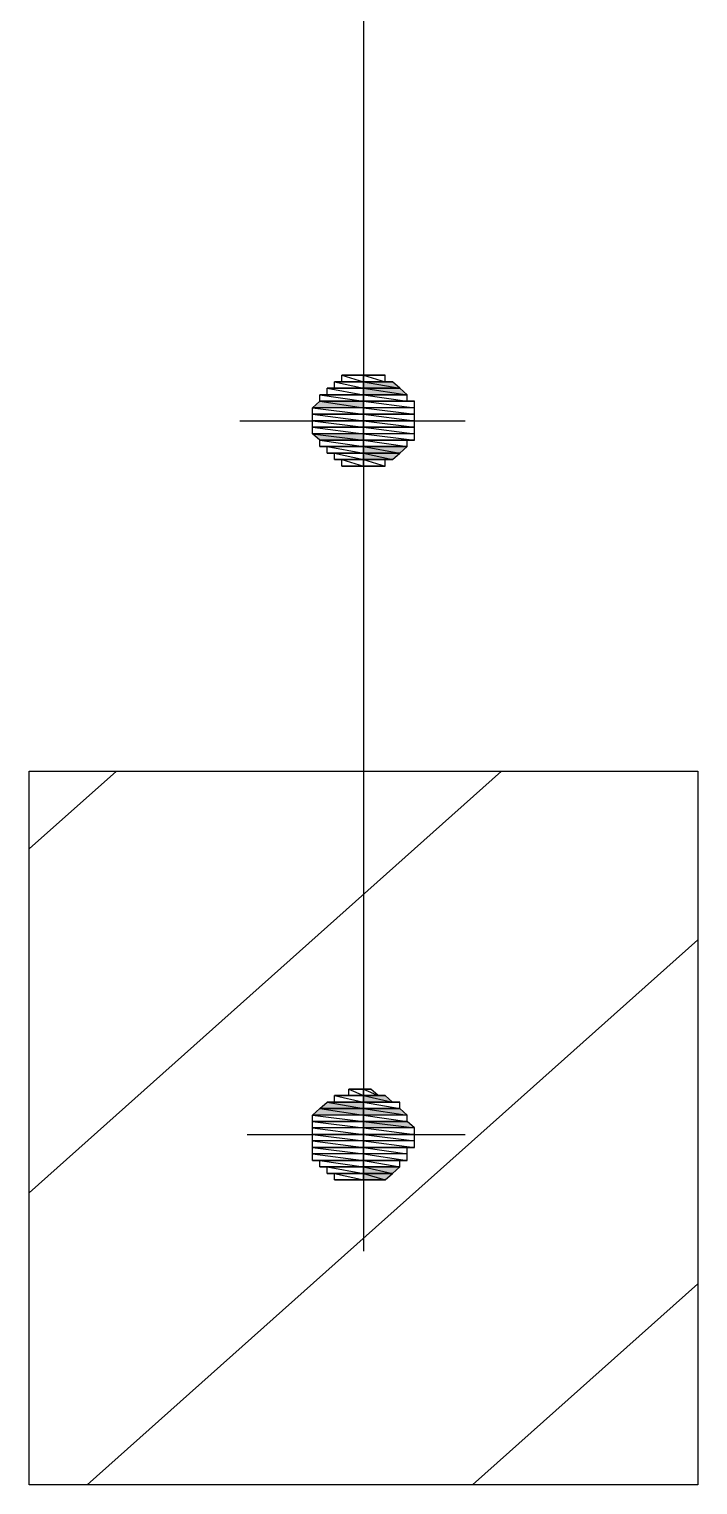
# Model space of a CAD drawing. Header units: millimetres. Extents: x -232 to 609, y -265 to 329.
# Drawn here: x 334.08 to 337.83, y -242.1 to -233.94 of the extents above; entities that cross this region are included whole.
import ezdxf

# ---------------------------------------------------------------- set-up
doc = ezdxf.new("R2010")
doc.units = ezdxf.units.MM

# ---------------------------------------------------------------- blocks, each defined once
blk = doc.blocks.new('0_TCM_4503_AIVD_AD_NOTE_BLOCK-43780186-28090')
at = {"linetype": 'Continuous'}
for points in [[(335.9574, -235.9145), (336.1611, -235.9509), (336.1204, -235.9145)], [(335.9574, -235.9509), (336.1611, -235.9509), (335.9574, -235.9145)], [(335.9574, -235.9509), (336.2019, -235.9873), (336.1611, -235.9509)], [(335.9574, -235.9873), (336.2019, -235.9873), (335.9574, -235.9509)], [(335.6722, -236.0601), (335.9574, -236.0601), (335.7129, -236.0237)], [(335.7129, -236.0237), (335.9574, -236.0601), (335.9574, -236.0237)], [(335.6722, -236.2057), (335.9574, -236.242), (335.9574, -236.2057)], [(335.7129, -236.242), (335.9574, -236.242), (335.6722, -236.2057)], [(335.9574, -236.2784), (336.1611, -236.3148), (336.2019, -236.2784)], [(335.9574, -236.3148), (336.1611, -236.3148), (335.9574, -236.2784)], [(335.9574, -236.3148), (336.1204, -236.3512), (336.1611, -236.3148)], [(335.9574, -236.3512), (336.1204, -236.3512), (335.9574, -236.3148)], [(335.9574, -239.9173), (336.1204, -239.9537), (336.0796, -239.9173)], [(335.9574, -239.9537), (336.1204, -239.9537), (335.9574, -239.9173)], [(335.6722, -240.0265), (335.9574, -240.0265), (335.7129, -239.9901)], [(335.7129, -239.9901), (335.9574, -239.9901), (335.7537, -239.9537)], [(335.7129, -239.9901), (335.9574, -240.0265), (335.9574, -239.9901)], [(335.7537, -239.9537), (335.9574, -239.9901), (335.9574, -239.9537)], [(335.9574, -239.9901), (336.2019, -240.0265), (336.1611, -239.9901)], [(335.9574, -240.0265), (336.2019, -240.0265), (335.9574, -239.9901)], [(335.9574, -240.0629), (336.2426, -240.0993), (336.2019, -240.0629)], [(335.9574, -240.0993), (336.2426, -240.0993), (335.9574, -240.0629)], [(335.9574, -240.3176), (336.1204, -240.354), (336.1611, -240.3176)], [(335.9574, -240.354), (336.1204, -240.354), (335.9574, -240.3176)], [(335.9574, -240.354), (336.0796, -240.3904), (336.1204, -240.354)], [(335.9574, -240.3904), (336.0796, -240.3904), (335.9574, -240.354)]]:
    blk.add_hatch(color=7, dxfattribs=at).paths.add_polyline_path(points)
at = {"color": 7, "linetype": 'Continuous'}
for p, q in [((335.9574, -227.4723), (335.9574, -240.7907)), ((335.8352, -235.9145), (335.7944, -235.9145)), ((335.7944, -235.9145), (335.9574, -235.9145)), ((335.9574, -235.9145), (335.7944, -235.9145)), ((335.7944, -235.9145), (335.9574, -235.9509)), ((335.7944, -235.9145), (335.9574, -235.9509)), ((335.7944, -235.9509), (335.7944, -235.9145)), ((335.9574, -235.8782), (335.8352, -235.8782)), ((335.8352, -235.8782), (335.8759, -235.8782)), ((335.9574, -235.8782), (335.8352, -235.8782)), ((335.8352, -235.8782), (335.9574, -235.9145)), ((335.8352, -235.8782), (335.9574, -235.9145)), ((335.8352, -235.9145), (335.8352, -235.8782)), ((335.9574, -235.9145), (335.8352, -235.9145)), ((335.9574, -235.9145), (335.8352, -235.9145)), ((335.8352, -235.9145), (335.9574, -235.9145)), ((335.9574, -235.9145), (335.8352, -235.9145)), ((335.9167, -235.8782), (335.8759, -235.8782)), ((335.8759, -235.8782), (335.9574, -235.8782)), ((335.9574, -235.8782), (335.8759, -235.8782)), ((335.8759, -235.8782), (335.9574, -235.8782)), ((335.8759, -235.8782), (335.9574, -235.8782)), ((335.9167, -235.8782), (335.9574, -235.8782)), ((335.9574, -235.8782), (335.9167, -235.8782)), ((335.9167, -235.8782), (335.9574, -235.8782)), ((335.9574, -235.8782), (335.9167, -235.8782)), ((335.9574, -235.8782), (335.9167, -235.8782)), ((335.9167, -235.8782), (335.9574, -235.8782)), ((335.9574, -235.8782), (335.9167, -235.8782)), ((335.9167, -235.8782), (335.9574, -235.8782)), ((335.9574, -235.8782), (335.9167, -235.8782)), ((335.9574, -235.8782), (335.9982, -235.8782)), ((335.9982, -235.8782), (335.9574, -235.8782)), ((336.0389, -235.8782), (335.9574, -235.8782)), ((335.9574, -235.8782), (336.0389, -235.8782)), ((335.9574, -235.8782), (336.0389, -235.8782)), ((336.0389, -235.8782), (335.9574, -235.8782)), ((336.0389, -235.8782), (335.9574, -235.8782)), ((335.9574, -235.8782), (336.0389, -235.8782)), ((336.0389, -235.8782), (335.9574, -235.8782)), ((335.9574, -235.8782), (335.9982, -235.8782)), ((336.0796, -235.8782), (335.9574, -235.8782)), ((335.9574, -235.8782), (336.0796, -235.8782)), ((336.0796, -235.8782), (335.9574, -235.8782)), ((335.9574, -235.8782), (336.0389, -235.8782)), ((336.0796, -235.8782), (335.9574, -235.8782)), ((335.9574, -235.8782), (336.0796, -235.9145)), ((335.9574, -235.8782), (336.0796, -235.9145)), ((335.9574, -235.9145), (335.9574, -235.8782)), ((335.9574, -235.9145), (335.9574, -235.8782)), ((336.0796, -235.9145), (335.9574, -235.9145)), ((336.1204, -235.9145), (335.9574, -235.9145)), ((335.9574, -235.9145), (336.1204, -235.9145)), ((336.1204, -235.9145), (335.9574, -235.9145)), ((335.9574, -235.9145), (336.0796, -235.9145)), ((336.1204, -235.9145), (335.9574, -235.9145)), ((335.9574, -235.9145), (336.1611, -235.9509)), ((335.9574, -235.9145), (336.1611, -235.9509)), ((335.9574, -235.9509), (335.9574, -235.9145)), ((335.9574, -235.9509), (335.9574, -235.9145)), ((335.9982, -235.8782), (336.0389, -235.8782)), ((336.0389, -235.8782), (336.0796, -235.8782)), ((336.0796, -235.9145), (336.0796, -235.8782)), ((336.0796, -235.9145), (336.1204, -235.9145)), ((336.1611, -235.9509), (336.1204, -235.9145)), ((335.7537, -235.9873), (335.7129, -235.9873)), ((335.7129, -235.9873), (335.9574, -235.9873)), ((335.9574, -235.9873), (335.7129, -235.9873)), ((335.7129, -235.9873), (335.9574, -236.0237)), ((335.7129, -235.9873), (335.9574, -236.0237)), ((335.7129, -236.0237), (335.7129, -235.9873)), ((335.7944, -235.9509), (335.7537, -235.9509)), ((335.7537, -235.9509), (335.9574, -235.9509)), ((335.9574, -235.9509), (335.7537, -235.9509)), ((335.7537, -235.9509), (335.9574, -235.9873)), ((335.7537, -235.9509), (335.9574, -235.9873)), ((335.7537, -235.9873), (335.7537, -235.9509)), ((335.9574, -235.9873), (335.7537, -235.9873)), ((335.9574, -235.9873), (335.7537, -235.9873)), ((335.7537, -235.9873), (335.9574, -235.9873)), ((335.9574, -235.9873), (335.7537, -235.9873)), ((335.9574, -235.9509), (335.7944, -235.9509)), ((335.9574, -235.9509), (335.7944, -235.9509)), ((335.7944, -235.9509), (335.9574, -235.9509)), ((335.9574, -235.9509), (335.7944, -235.9509)), ((336.1611, -235.9509), (335.9574, -235.9509)), ((336.1611, -235.9509), (335.9574, -235.9509)), ((335.9574, -235.9509), (336.1611, -235.9509)), ((335.9574, -235.9509), (336.1611, -235.9509)), ((336.1611, -235.9509), (335.9574, -235.9509)), ((336.1611, -235.9509), (335.9574, -235.9509)), ((335.9574, -235.9509), (336.2019, -235.9873)), ((335.9574, -235.9509), (336.2019, -235.9873)), ((335.9574, -235.9873), (335.9574, -235.9509)), ((335.9574, -235.9873), (335.9574, -235.9509)), ((336.2019, -235.9873), (335.9574, -235.9873)), ((336.2019, -235.9873), (335.9574, -235.9873)), ((335.9574, -235.9873), (336.2019, -235.9873)), ((335.9574, -235.9873), (336.2019, -235.9873)), ((336.2019, -235.9873), (335.9574, -235.9873)), ((336.2019, -235.9873), (335.9574, -235.9873)), ((335.9574, -235.9873), (336.2019, -236.0237)), ((335.9574, -235.9873), (336.2019, -236.0237)), ((335.9574, -236.0237), (335.9574, -235.9873)), ((335.9574, -236.0237), (335.9574, -235.9873)), ((336.2019, -235.9873), (336.1611, -235.9509)), ((336.2019, -236.0237), (336.2019, -235.9873)), ((335.6722, -236.0601), (335.7129, -236.0237)), ((335.9574, -236.0601), (335.6722, -236.0601)), ((335.9574, -236.0601), (335.6722, -236.0601)), ((335.6722, -236.0601), (335.9574, -236.0965)), ((335.6722, -236.0601), (335.9574, -236.0965)), ((335.6722, -236.0965), (335.6722, -236.0601)), ((335.9574, -236.0237), (335.7129, -236.0237)), ((335.9574, -236.0237), (335.7129, -236.0237)), ((335.7129, -236.0237), (335.9574, -236.0237)), ((335.7129, -236.0237), (335.9574, -236.0237)), ((335.9574, -236.0237), (335.7129, -236.0237)), ((335.9574, -236.0237), (335.7129, -236.0237)), ((335.7129, -236.0237), (335.9574, -236.0601)), ((335.7129, -236.0237), (335.9574, -236.0601)), ((336.2019, -236.0237), (335.9574, -236.0237)), ((336.2426, -236.0237), (335.9574, -236.0237)), ((335.9574, -236.0237), (336.2426, -236.0237)), ((336.2426, -236.0237), (335.9574, -236.0237)), ((335.9574, -236.0237), (336.2019, -236.0237)), ((336.2426, -236.0237), (335.9574, -236.0237)), ((335.9574, -236.0237), (336.2426, -236.0601)), ((335.9574, -236.0237), (336.2426, -236.0601)), ((335.9574, -236.0601), (335.9574, -236.0237)), ((335.9574, -236.0601), (335.9574, -236.0237)), ((336.2426, -236.0601), (335.9574, -236.0601)), ((336.2426, -236.0601), (335.9574, -236.0601)), ((335.9574, -236.0601), (336.2426, -236.0965)), ((335.9574, -236.0601), (336.2426, -236.0965)), ((335.9574, -236.0965), (335.9574, -236.0601)), ((335.9574, -236.0965), (335.9574, -236.0601)), ((336.2019, -236.0237), (336.2426, -236.0237)), ((336.2426, -236.0601), (336.2426, -236.0237)), ((336.2426, -236.0965), (336.2426, -236.0601)), ((335.2647, -236.1329), (336.5279, -236.1329)), ((335.9574, -236.0965), (335.6722, -236.0965)), ((335.6722, -236.0965), (335.9574, -236.1329)), ((335.6722, -236.0965), (335.9574, -236.1329)), ((335.6722, -236.1329), (335.6722, -236.0965)), ((335.9574, -236.0965), (335.6722, -236.0965)), ((335.9574, -236.0965), (335.6722, -236.0965)), ((335.6722, -236.0965), (335.9574, -236.0965)), ((335.6722, -236.0965), (335.9574, -236.0965)), ((335.9574, -236.0965), (335.6722, -236.0965)), ((335.9574, -236.1329), (335.6722, -236.1329)), ((335.9574, -236.1329), (335.6722, -236.1329)), ((335.6722, -236.1329), (335.9574, -236.1693)), ((335.6722, -236.1329), (335.9574, -236.1693)), ((335.6722, -236.1693), (335.6722, -236.1329)), ((335.9574, -236.1693), (335.6722, -236.1693)), ((335.9574, -236.1693), (335.6722, -236.1693)), ((335.6722, -236.1693), (335.9574, -236.1693)), ((335.6722, -236.1693), (335.9574, -236.1693)), ((335.9574, -236.1693), (335.6722, -236.1693)), ((335.9574, -236.1693), (335.6722, -236.1693)), ((335.6722, -236.1693), (335.9574, -236.2057)), ((335.6722, -236.1693), (335.9574, -236.2057)), ((335.6722, -236.2057), (335.6722, -236.1693)), ((335.9574, -236.1329), (335.9574, -236.0965)), ((336.2426, -236.0965), (335.9574, -236.0965)), ((336.2426, -236.0965), (335.9574, -236.0965)), ((335.9574, -236.0965), (336.2426, -236.0965)), ((335.9574, -236.0965), (336.2426, -236.0965)), ((336.2426, -236.0965), (335.9574, -236.0965)), ((336.2426, -236.0965), (335.9574, -236.0965)), ((335.9574, -236.0965), (336.2426, -236.1329)), ((335.9574, -236.0965), (336.2426, -236.1329)), ((335.9574, -236.1329), (335.9574, -236.0965)), ((335.9574, -236.1693), (335.9574, -236.1329)), ((336.2426, -236.1329), (335.9574, -236.1329)), ((336.2426, -236.1329), (335.9574, -236.1329)), ((335.9574, -236.1329), (336.2426, -236.1693)), ((335.9574, -236.1329), (336.2426, -236.1693)), ((335.9574, -236.1693), (335.9574, -236.1329)), ((335.9574, -236.2057), (335.9574, -236.1693)), ((336.2426, -236.1693), (335.9574, -236.1693)), ((336.2426, -236.1693), (335.9574, -236.1693)), ((335.9574, -236.1693), (336.2426, -236.1693)), ((335.9574, -236.1693), (336.2426, -236.1693)), ((336.2426, -236.1693), (335.9574, -236.1693)), ((336.2426, -236.1693), (335.9574, -236.1693)), ((335.9574, -236.1693), (336.2426, -236.2057)), ((335.9574, -236.1693), (336.2426, -236.2057)), ((335.9574, -236.2057), (335.9574, -236.1693)), ((336.2426, -236.1329), (336.2426, -236.0965)), ((336.2426, -236.1693), (336.2426, -236.1329)), ((336.2426, -236.2057), (336.2426, -236.1693)), ((335.9574, -236.2057), (335.6722, -236.2057)), ((335.9574, -236.2057), (335.6722, -236.2057)), ((335.6722, -236.2057), (335.9574, -236.242)), ((335.6722, -236.2057), (335.9574, -236.242)), ((335.7129, -236.242), (335.6722, -236.2057)), ((335.9574, -236.242), (335.7129, -236.242)), ((335.9574, -236.242), (335.7129, -236.242)), ((335.7129, -236.242), (335.9574, -236.242)), ((335.7129, -236.242), (335.9574, -236.242)), ((335.9574, -236.242), (335.7129, -236.242)), ((335.9574, -236.242), (335.7129, -236.242)), ((335.7129, -236.242), (335.9574, -236.2784)), ((335.7129, -236.242), (335.9574, -236.2784)), ((335.7129, -236.2784), (335.7129, -236.242)), ((335.9574, -236.242), (335.9574, -236.2057)), ((336.2426, -236.2057), (335.9574, -236.2057)), ((336.2426, -236.2057), (335.9574, -236.2057)), ((335.9574, -236.2057), (336.2426, -236.242)), ((335.9574, -236.2057), (336.2426, -236.242)), ((335.9574, -236.242), (335.9574, -236.2057)), ((335.9574, -236.2784), (335.9574, -236.242)), ((336.2426, -236.242), (335.9574, -236.242)), ((336.2019, -236.242), (335.9574, -236.242)), ((335.9574, -236.242), (336.2019, -236.242)), ((336.2019, -236.242), (335.9574, -236.242)), ((335.9574, -236.242), (336.2426, -236.242)), ((336.2019, -236.242), (335.9574, -236.242)), ((335.9574, -236.242), (336.2019, -236.2784)), ((335.9574, -236.242), (336.2019, -236.2784)), ((335.9574, -236.2784), (335.9574, -236.242)), ((336.2426, -236.242), (336.2019, -236.242)), ((336.2019, -236.2784), (336.2019, -236.242)), ((336.2426, -236.242), (336.2426, -236.2057)), ((335.9574, -236.2784), (335.7129, -236.2784)), ((335.9574, -236.2784), (335.7129, -236.2784)), ((335.7129, -236.2784), (335.7537, -236.2784)), ((335.7129, -236.2784), (335.9574, -236.2784)), ((335.9574, -236.2784), (335.7129, -236.2784)), ((335.7537, -236.2784), (335.9574, -236.2784)), ((335.9574, -236.2784), (335.7537, -236.2784)), ((335.7537, -236.2784), (335.9574, -236.3148)), ((335.7537, -236.2784), (335.9574, -236.3148)), ((335.7537, -236.3148), (335.7537, -236.2784)), ((335.9574, -236.3148), (335.7537, -236.3148)), ((335.9574, -236.3148), (335.7537, -236.3148)), ((335.7537, -236.3148), (335.7944, -236.3148)), ((335.7537, -236.3148), (335.9574, -236.3148)), ((335.9574, -236.3148), (335.7537, -236.3148)), ((335.7944, -236.3148), (335.9574, -236.3148)), ((335.9574, -236.3148), (335.7944, -236.3148)), ((335.7944, -236.3148), (335.9574, -236.3512)), ((335.7944, -236.3148), (335.9574, -236.3512)), ((335.7944, -236.3512), (335.7944, -236.3148)), ((335.9574, -236.3148), (335.9574, -236.2784)), ((336.2019, -236.2784), (335.9574, -236.2784)), ((336.2019, -236.2784), (335.9574, -236.2784)), ((335.9574, -236.2784), (336.2019, -236.2784)), ((335.9574, -236.2784), (336.2019, -236.2784)), ((336.2019, -236.2784), (335.9574, -236.2784)), ((336.2019, -236.2784), (335.9574, -236.2784)), ((335.9574, -236.2784), (336.1611, -236.3148)), ((335.9574, -236.2784), (336.1611, -236.3148)), ((335.9574, -236.3148), (335.9574, -236.2784)), ((335.9574, -236.3512), (335.9574, -236.3148)), ((336.1611, -236.3148), (335.9574, -236.3148)), ((336.1611, -236.3148), (335.9574, -236.3148)), ((335.9574, -236.3148), (336.1611, -236.3148)), ((335.9574, -236.3148), (336.1611, -236.3148)), ((336.1611, -236.3148), (335.9574, -236.3148)), ((336.1611, -236.3148), (335.9574, -236.3148)), ((335.9574, -236.3148), (336.1204, -236.3512)), ((335.9574, -236.3148), (336.1204, -236.3512)), ((335.9574, -236.3512), (335.9574, -236.3148)), ((336.1204, -236.3512), (336.1611, -236.3148)), ((336.1611, -236.3148), (336.2019, -236.2784)), ((335.9574, -236.3512), (335.7944, -236.3512)), ((335.9574, -236.3512), (335.7944, -236.3512)), ((335.7944, -236.3512), (335.8352, -236.3512)), ((335.7944, -236.3512), (335.9574, -236.3512)), ((335.9574, -236.3512), (335.7944, -236.3512)), ((335.8352, -236.3512), (335.9574, -236.3512)), ((335.9574, -236.3512), (335.8352, -236.3512)), ((335.8352, -236.3512), (335.9574, -236.3876)), ((335.8352, -236.3512), (335.9574, -236.3876)), ((335.8352, -236.3876), (335.8352, -236.3512)), ((335.9574, -236.3876), (335.8352, -236.3876)), ((335.9574, -236.3876), (335.8352, -236.3876)), ((335.8352, -236.3876), (335.8759, -236.3876)), ((335.8352, -236.3876), (335.9574, -236.3876)), ((335.9574, -236.3876), (335.8352, -236.3876)), ((335.8759, -236.3876), (335.9574, -236.3876)), ((335.9574, -236.3876), (335.8759, -236.3876)), ((335.8759, -236.3876), (335.9574, -236.3876)), ((335.8759, -236.3876), (335.9574, -236.3876)), ((335.9167, -236.3876), (335.8759, -236.3876)), ((335.9574, -236.3876), (335.9167, -236.3876)), ((335.9574, -236.3876), (335.9167, -236.3876)), ((335.9167, -236.3876), (335.9574, -236.3876)), ((335.9167, -236.3876), (335.9574, -236.3876)), ((335.9574, -236.3876), (335.9167, -236.3876)), ((335.9574, -236.3876), (335.9167, -236.3876)), ((335.9167, -236.3876), (335.9574, -236.3876)), ((335.9574, -236.3876), (335.9574, -236.3512)), ((336.1204, -236.3512), (335.9574, -236.3512)), ((336.0796, -236.3512), (335.9574, -236.3512)), ((335.9574, -236.3512), (336.0796, -236.3512)), ((336.0796, -236.3512), (335.9574, -236.3512)), ((335.9574, -236.3512), (336.1204, -236.3512)), ((336.0796, -236.3512), (335.9574, -236.3512)), ((335.9574, -236.3512), (336.0796, -236.3876)), ((335.9574, -236.3512), (336.0796, -236.3876)), ((335.9574, -236.3876), (335.9574, -236.3512)), ((336.0796, -236.3876), (335.9574, -236.3876)), ((336.0389, -236.3876), (335.9574, -236.3876)), ((335.9574, -236.3876), (336.0389, -236.3876)), ((335.9574, -236.3876), (336.0389, -236.3876)), ((336.0389, -236.3876), (335.9574, -236.3876)), ((336.0389, -236.3876), (335.9574, -236.3876)), ((335.9574, -236.3876), (336.0389, -236.3876)), ((336.0389, -236.3876), (335.9574, -236.3876)), ((335.9574, -236.3876), (336.0796, -236.3876)), ((335.9574, -236.3876), (335.9982, -236.3876)), ((335.9982, -236.3876), (335.9574, -236.3876)), ((335.9982, -236.3876), (335.9574, -236.3876)), ((335.9574, -236.3876), (335.9982, -236.3876)), ((335.9982, -236.3876), (335.9574, -236.3876)), ((335.9574, -236.3876), (336.0389, -236.3876)), ((336.0389, -236.3876), (335.9982, -236.3876)), ((336.0796, -236.3876), (336.0389, -236.3876)), ((336.1204, -236.3512), (336.0796, -236.3512)), ((336.0796, -236.3876), (336.0796, -236.3512)), ((334.0831, -240.4632), (336.7316, -238.0979)), ((334.0831, -242.1007), (334.0831, -238.0979)), ((334.0831, -238.0979), (337.8317, -238.0979)), ((334.0831, -238.5346), (334.5721, -238.0979)), ((337.8317, -238.0979), (337.8317, -242.1007)), ((334.4091, -242.1007), (337.8317, -239.044)), ((335.9574, -239.9173), (335.7944, -239.9173)), ((335.7944, -239.9173), (335.8352, -239.9173)), ((335.9574, -239.9173), (335.7944, -239.9173)), ((335.7944, -239.9173), (335.9574, -239.9537)), ((335.7944, -239.9173), (335.9574, -239.9537)), ((335.7944, -239.9537), (335.7944, -239.9173)), ((335.8759, -239.9173), (335.8352, -239.9173)), ((335.8352, -239.9173), (335.9574, -239.9173)), ((335.9574, -239.9173), (335.8352, -239.9173)), ((335.8352, -239.9173), (335.9574, -239.9173)), ((335.8352, -239.9173), (335.9574, -239.9173)), ((335.9574, -239.881), (335.8759, -239.881)), ((335.8759, -239.881), (335.9167, -239.881)), ((335.9574, -239.881), (335.8759, -239.881)), ((335.8759, -239.881), (335.9574, -239.9173)), ((335.8759, -239.881), (335.9574, -239.9173)), ((335.8759, -239.9173), (335.8759, -239.881)), ((335.9574, -239.9173), (335.8759, -239.9173)), ((335.9574, -239.9173), (335.8759, -239.9173)), ((335.8759, -239.9173), (335.9574, -239.9173)), ((335.9574, -239.9173), (335.8759, -239.9173)), ((335.9167, -239.881), (335.9574, -239.881)), ((335.9574, -239.881), (335.9167, -239.881)), ((335.9167, -239.881), (335.9574, -239.881)), ((335.9167, -239.881), (335.9574, -239.881)), ((335.9574, -239.881), (335.9167, -239.881)), ((335.9574, -239.9173), (335.9574, -239.881)), ((335.9574, -239.881), (335.9982, -239.881)), ((335.9982, -239.881), (335.9574, -239.881)), ((335.9982, -239.881), (335.9574, -239.881)), ((335.9574, -239.881), (335.9982, -239.881)), ((335.9982, -239.881), (335.9574, -239.881)), ((335.9574, -239.881), (336.0389, -239.9173)), ((335.9574, -239.881), (336.0389, -239.9173)), ((335.9574, -239.9173), (335.9574, -239.881)), ((335.9574, -239.9537), (335.9574, -239.9173)), ((336.0389, -239.9173), (335.9574, -239.9173)), ((336.0389, -239.9173), (335.9574, -239.9173)), ((335.9574, -239.9173), (336.0389, -239.9173)), ((335.9574, -239.9173), (336.0389, -239.9173)), ((336.0389, -239.9173), (335.9574, -239.9173)), ((336.0796, -239.9173), (335.9574, -239.9173)), ((335.9574, -239.9173), (336.0796, -239.9173)), ((336.0796, -239.9173), (335.9574, -239.9173)), ((335.9574, -239.9173), (336.0389, -239.9173)), ((336.0796, -239.9173), (335.9574, -239.9173)), ((335.9574, -239.9173), (336.1204, -239.9537)), ((335.9574, -239.9173), (336.1204, -239.9537)), ((335.9574, -239.9537), (335.9574, -239.9173)), ((336.0389, -239.9173), (335.9982, -239.881)), ((336.0389, -239.9173), (336.0796, -239.9173)), ((336.1204, -239.9537), (336.0796, -239.9173)), ((335.6722, -240.0265), (335.7129, -239.9901)), ((335.7129, -239.9901), (335.7537, -239.9537)), ((335.9574, -239.9901), (335.7129, -239.9901)), ((335.9574, -239.9901), (335.7129, -239.9901)), ((335.7129, -239.9901), (335.9574, -239.9901)), ((335.7129, -239.9901), (335.9574, -239.9901)), ((335.9574, -239.9901), (335.7129, -239.9901)), ((335.9574, -239.9901), (335.7129, -239.9901)), ((335.7129, -239.9901), (335.9574, -240.0265)), ((335.7129, -239.9901), (335.9574, -240.0265)), ((335.7944, -239.9537), (335.7537, -239.9537)), ((335.7537, -239.9537), (335.9574, -239.9537)), ((335.9574, -239.9537), (335.7537, -239.9537)), ((335.7537, -239.9537), (335.9574, -239.9537)), ((335.9574, -239.9537), (335.7537, -239.9537)), ((335.7537, -239.9537), (335.9574, -239.9537)), ((335.9574, -239.9537), (335.7537, -239.9537)), ((335.7537, -239.9537), (335.9574, -239.9901)), ((335.7537, -239.9537), (335.9574, -239.9901)), ((335.9574, -239.9537), (335.7944, -239.9537)), ((335.9574, -239.9537), (335.7944, -239.9537)), ((335.7944, -239.9537), (335.9574, -239.9537)), ((335.9574, -239.9537), (335.7944, -239.9537)), ((335.9574, -239.9901), (335.9574, -239.9537)), ((336.1204, -239.9537), (335.9574, -239.9537)), ((336.1204, -239.9537), (335.9574, -239.9537)), ((335.9574, -239.9537), (336.1204, -239.9537)), ((335.9574, -239.9537), (336.1204, -239.9537)), ((336.1204, -239.9537), (335.9574, -239.9537)), ((336.1611, -239.9537), (335.9574, -239.9537)), ((335.9574, -239.9537), (336.1611, -239.9537)), ((336.1611, -239.9537), (335.9574, -239.9537)), ((335.9574, -239.9537), (336.1204, -239.9537)), ((336.1611, -239.9537), (335.9574, -239.9537)), ((335.9574, -239.9537), (336.1611, -239.9901)), ((335.9574, -239.9537), (336.1611, -239.9901)), ((335.9574, -239.9901), (335.9574, -239.9537)), ((335.9574, -240.0265), (335.9574, -239.9901)), ((336.1611, -239.9901), (335.9574, -239.9901)), ((336.1611, -239.9901), (335.9574, -239.9901)), ((335.9574, -239.9901), (336.1611, -239.9901)), ((335.9574, -239.9901), (336.1611, -239.9901)), ((336.1611, -239.9901), (335.9574, -239.9901)), ((336.1611, -239.9901), (335.9574, -239.9901)), ((335.9574, -239.9901), (336.2019, -240.0265)), ((335.9574, -239.9901), (336.2019, -240.0265)), ((335.9574, -240.0265), (335.9574, -239.9901)), ((336.1204, -239.9537), (336.1611, -239.9537)), ((336.1611, -239.9901), (336.1611, -239.9537)), ((336.2019, -240.0265), (336.1611, -239.9901)), ((335.9574, -240.0265), (335.6722, -240.0265)), ((335.9574, -240.0265), (335.6722, -240.0265)), ((335.6722, -240.0265), (335.9574, -240.0629)), ((335.6722, -240.0265), (335.9574, -240.0629)), ((335.6722, -240.0629), (335.6722, -240.0265)), ((335.9574, -240.0629), (335.6722, -240.0629)), ((335.9574, -240.0629), (335.6722, -240.0629)), ((335.6722, -240.0629), (335.9574, -240.0629)), ((335.6722, -240.0629), (335.9574, -240.0629)), ((335.9574, -240.0629), (335.6722, -240.0629)), ((335.9574, -240.0629), (335.6722, -240.0629)), ((335.6722, -240.0629), (335.9574, -240.0993)), ((335.6722, -240.0629), (335.9574, -240.0993)), ((335.6722, -240.0993), (335.6722, -240.0629)), ((335.9574, -240.0629), (335.9574, -240.0265)), ((336.2019, -240.0265), (335.9574, -240.0265)), ((336.2019, -240.0265), (335.9574, -240.0265)), ((335.9574, -240.0265), (336.2019, -240.0629)), ((335.9574, -240.0265), (336.2019, -240.0629)), ((335.9574, -240.0629), (335.9574, -240.0265)), ((335.9574, -240.0993), (335.9574, -240.0629)), ((336.2019, -240.0629), (335.9574, -240.0629)), ((336.2019, -240.0629), (335.9574, -240.0629)), ((335.9574, -240.0629), (336.2019, -240.0629)), ((335.9574, -240.0629), (336.2019, -240.0629)), ((336.2019, -240.0629), (335.9574, -240.0629)), ((336.2019, -240.0629), (335.9574, -240.0629)), ((335.9574, -240.0629), (336.2426, -240.0993)), ((335.9574, -240.0629), (336.2426, -240.0993)), ((335.9574, -240.0993), (335.9574, -240.0629)), ((336.2019, -240.0629), (336.2019, -240.0265)), ((336.2426, -240.0993), (336.2019, -240.0629)), ((335.3055, -240.1357), (336.5279, -240.1357)), ((335.9574, -240.0993), (335.6722, -240.0993)), ((335.9574, -240.0993), (335.6722, -240.0993)), ((335.6722, -240.0993), (335.9574, -240.1357)), ((335.6722, -240.0993), (335.9574, -240.1357)), ((335.6722, -240.1357), (335.6722, -240.0993)), ((335.9574, -240.1357), (335.6722, -240.1357)), ((335.9574, -240.1357), (335.6722, -240.1357)), ((335.6722, -240.1357), (335.9574, -240.1357)), ((335.6722, -240.1357), (335.9574, -240.1357)), ((335.9574, -240.1357), (335.6722, -240.1357)), ((335.9574, -240.1357), (335.6722, -240.1357)), ((335.6722, -240.1357), (335.9574, -240.1721)), ((335.6722, -240.1357), (335.9574, -240.1721)), ((335.6722, -240.1721), (335.6722, -240.1357)), ((335.9574, -240.1721), (335.6722, -240.1721)), ((335.9574, -240.1721), (335.6722, -240.1721)), ((335.6722, -240.1721), (335.9574, -240.2085)), ((335.6722, -240.1721), (335.9574, -240.2085)), ((335.6722, -240.2085), (335.6722, -240.1721)), ((335.9574, -240.1357), (335.9574, -240.0993)), ((336.2426, -240.0993), (335.9574, -240.0993)), ((336.2426, -240.0993), (335.9574, -240.0993)), ((335.9574, -240.0993), (336.2426, -240.1357)), ((335.9574, -240.0993), (336.2426, -240.1357)), ((335.9574, -240.1357), (335.9574, -240.0993)), ((335.9574, -240.1721), (335.9574, -240.1357)), ((336.2426, -240.1357), (335.9574, -240.1357)), ((336.2426, -240.1357), (335.9574, -240.1357)), ((335.9574, -240.1357), (336.2426, -240.1357)), ((335.9574, -240.1357), (336.2426, -240.1357)), ((336.2426, -240.1357), (335.9574, -240.1357)), ((336.2426, -240.1357), (335.9574, -240.1357)), ((335.9574, -240.1357), (336.2426, -240.1721)), ((335.9574, -240.1357), (336.2426, -240.1721)), ((335.9574, -240.1721), (335.9574, -240.1357)), ((335.9574, -240.2085), (335.9574, -240.1721)), ((336.2426, -240.1721), (335.9574, -240.1721)), ((336.2426, -240.1721), (335.9574, -240.1721)), ((335.9574, -240.1721), (336.2426, -240.2085)), ((335.9574, -240.1721), (336.2426, -240.2085)), ((335.9574, -240.2085), (335.9574, -240.1721)), ((336.2426, -240.1357), (336.2426, -240.0993)), ((336.2426, -240.1721), (336.2426, -240.1357)), ((336.2426, -240.2085), (336.2426, -240.1721)), ((335.9574, -240.2085), (335.6722, -240.2085)), ((335.9574, -240.2085), (335.6722, -240.2085)), ((335.6722, -240.2085), (335.9574, -240.2085)), ((335.6722, -240.2085), (335.9574, -240.2085)), ((335.9574, -240.2085), (335.6722, -240.2085)), ((335.9574, -240.2085), (335.6722, -240.2085)), ((335.6722, -240.2085), (335.9574, -240.2448)), ((335.6722, -240.2085), (335.9574, -240.2448)), ((335.6722, -240.2448), (335.6722, -240.2085)), ((335.9574, -240.2448), (335.6722, -240.2448)), ((335.9574, -240.2448), (335.6722, -240.2448)), ((335.6722, -240.2448), (335.9574, -240.2812)), ((335.6722, -240.2448), (335.9574, -240.2812)), ((335.6722, -240.2812), (335.6722, -240.2448)), ((335.9574, -240.2448), (335.9574, -240.2085)), ((336.2426, -240.2085), (335.9574, -240.2085)), ((336.2019, -240.2085), (335.9574, -240.2085)), ((335.9574, -240.2085), (336.2019, -240.2085)), ((336.2019, -240.2085), (335.9574, -240.2085)), ((335.9574, -240.2085), (336.2426, -240.2085)), ((336.2019, -240.2085), (335.9574, -240.2085)), ((335.9574, -240.2085), (336.2019, -240.2448)), ((335.9574, -240.2085), (336.2019, -240.2448)), ((335.9574, -240.2448), (335.9574, -240.2085)), ((335.9574, -240.2812), (335.9574, -240.2448)), ((336.2019, -240.2448), (335.9574, -240.2448)), ((336.2019, -240.2448), (335.9574, -240.2448)), ((335.9574, -240.2448), (336.2019, -240.2812)), ((335.9574, -240.2448), (336.2019, -240.2812)), ((335.9574, -240.2812), (335.9574, -240.2448)), ((336.2426, -240.2085), (336.2019, -240.2085)), ((336.2019, -240.2448), (336.2019, -240.2085)), ((336.2019, -240.2812), (336.2019, -240.2448)), ((335.9574, -240.2812), (335.6722, -240.2812)), ((335.9574, -240.2812), (335.6722, -240.2812)), ((335.6722, -240.2812), (335.7129, -240.2812)), ((335.6722, -240.2812), (335.9574, -240.2812)), ((335.9574, -240.2812), (335.6722, -240.2812)), ((335.7129, -240.2812), (335.9574, -240.2812)), ((335.9574, -240.2812), (335.7129, -240.2812)), ((335.7129, -240.2812), (335.9574, -240.3176)), ((335.7129, -240.2812), (335.9574, -240.3176)), ((335.7129, -240.3176), (335.7129, -240.2812)), ((335.9574, -240.3176), (335.7129, -240.3176)), ((335.9574, -240.3176), (335.7129, -240.3176)), ((335.7129, -240.3176), (335.7537, -240.3176)), ((335.7129, -240.3176), (335.9574, -240.3176)), ((335.9574, -240.3176), (335.7129, -240.3176)), ((335.7537, -240.3176), (335.9574, -240.3176)), ((335.9574, -240.3176), (335.7537, -240.3176)), ((335.7537, -240.3176), (335.9574, -240.354)), ((335.7537, -240.3176), (335.9574, -240.354)), ((335.7537, -240.354), (335.7537, -240.3176)), ((336.1611, -240.2812), (335.9574, -240.2812)), ((335.9574, -240.2812), (336.1611, -240.3176)), ((335.9574, -240.2812), (336.1611, -240.3176)), ((335.9574, -240.3176), (335.9574, -240.2812)), ((335.9574, -240.3176), (335.9574, -240.2812)), ((336.2019, -240.2812), (335.9574, -240.2812)), ((336.1611, -240.2812), (335.9574, -240.2812)), ((335.9574, -240.2812), (336.1611, -240.2812)), ((336.1611, -240.2812), (335.9574, -240.2812)), ((335.9574, -240.2812), (336.2019, -240.2812)), ((336.1611, -240.3176), (335.9574, -240.3176)), ((336.1611, -240.3176), (335.9574, -240.3176)), ((335.9574, -240.3176), (336.1611, -240.3176)), ((335.9574, -240.3176), (336.1611, -240.3176)), ((336.1611, -240.3176), (335.9574, -240.3176)), ((336.1611, -240.3176), (335.9574, -240.3176)), ((335.9574, -240.3176), (336.1204, -240.354)), ((335.9574, -240.3176), (336.1204, -240.354)), ((335.9574, -240.354), (335.9574, -240.3176)), ((335.9574, -240.354), (335.9574, -240.3176)), ((336.1204, -240.354), (336.1611, -240.3176)), ((336.1611, -240.3176), (336.1611, -240.2812)), ((336.2019, -240.2812), (336.1611, -240.2812)), ((335.9574, -240.354), (335.7537, -240.354)), ((335.9574, -240.354), (335.7537, -240.354)), ((335.7537, -240.354), (335.7944, -240.354)), ((335.7537, -240.354), (335.9574, -240.354)), ((335.9574, -240.354), (335.7537, -240.354)), ((335.7944, -240.354), (335.9574, -240.354)), ((335.9574, -240.354), (335.7944, -240.354)), ((335.7944, -240.354), (335.9574, -240.3904)), ((335.7944, -240.354), (335.9574, -240.3904)), ((335.7944, -240.3904), (335.7944, -240.354)), ((335.9574, -240.3904), (335.7944, -240.3904)), ((335.9574, -240.3904), (335.7944, -240.3904)), ((335.7944, -240.3904), (335.8352, -240.3904)), ((335.7944, -240.3904), (335.9574, -240.3904)), ((335.9574, -240.3904), (335.7944, -240.3904)), ((335.8352, -240.3904), (335.9574, -240.3904)), ((335.9574, -240.3904), (335.8352, -240.3904)), ((335.8352, -240.3904), (335.9574, -240.3904)), ((335.8352, -240.3904), (335.9574, -240.3904)), ((335.8759, -240.3904), (335.8352, -240.3904)), ((335.9574, -240.3904), (335.8759, -240.3904)), ((335.9574, -240.3904), (335.8759, -240.3904)), ((335.8759, -240.3904), (335.9574, -240.3904)), ((335.8759, -240.3904), (335.9574, -240.3904)), ((335.9574, -240.3904), (335.8759, -240.3904)), ((335.9167, -240.3904), (335.8759, -240.3904)), ((335.8759, -240.3904), (335.9574, -240.3904)), ((335.8759, -240.3904), (335.9574, -240.3904)), ((335.9574, -240.3904), (335.8759, -240.3904)), ((335.9574, -240.3904), (335.9167, -240.3904)), ((335.9167, -240.3904), (335.9574, -240.3904)), ((335.9574, -240.3904), (335.9167, -240.3904)), ((336.1204, -240.354), (335.9574, -240.354)), ((336.1204, -240.354), (335.9574, -240.354)), ((335.9574, -240.354), (336.1204, -240.354)), ((335.9574, -240.354), (336.1204, -240.354)), ((336.1204, -240.354), (335.9574, -240.354)), ((336.1204, -240.354), (335.9574, -240.354)), ((335.9574, -240.354), (336.0796, -240.3904)), ((335.9574, -240.354), (336.0796, -240.3904)), ((335.9574, -240.3904), (335.9574, -240.354)), ((335.9574, -240.3904), (335.9574, -240.354)), ((336.0796, -240.3904), (335.9574, -240.3904)), ((336.0389, -240.3904), (335.9574, -240.3904)), ((335.9574, -240.3904), (336.0389, -240.3904)), ((335.9574, -240.3904), (336.0389, -240.3904)), ((336.0389, -240.3904), (335.9574, -240.3904)), ((336.0389, -240.3904), (335.9574, -240.3904)), ((335.9574, -240.3904), (336.0389, -240.3904)), ((336.0389, -240.3904), (335.9574, -240.3904)), ((335.9574, -240.3904), (336.0796, -240.3904)), ((335.9982, -240.3904), (335.9574, -240.3904)), ((335.9574, -240.3904), (335.9982, -240.3904)), ((335.9982, -240.3904), (335.9574, -240.3904)), ((335.9574, -240.3904), (336.0389, -240.3904)), ((335.9574, -240.3904), (335.9982, -240.3904)), ((335.9982, -240.3904), (335.9574, -240.3904)), ((336.0389, -240.3904), (335.9982, -240.3904)), ((336.0796, -240.3904), (336.0389, -240.3904)), ((336.0796, -240.3904), (336.1204, -240.354)), ((336.5686, -242.1007), (337.8317, -240.9726)), ((337.8317, -242.1007), (334.0831, -242.1007))]:
    blk.add_line(p, q, dxfattribs=at)

msp = doc.modelspace()

# ---------------------------------------------------------------- block references
msp.add_blockref('0_TCM_4503_AIVD_AD_NOTE_BLOCK-43780186-28090', (0, 0))

doc.saveas('drawing.dxf')
